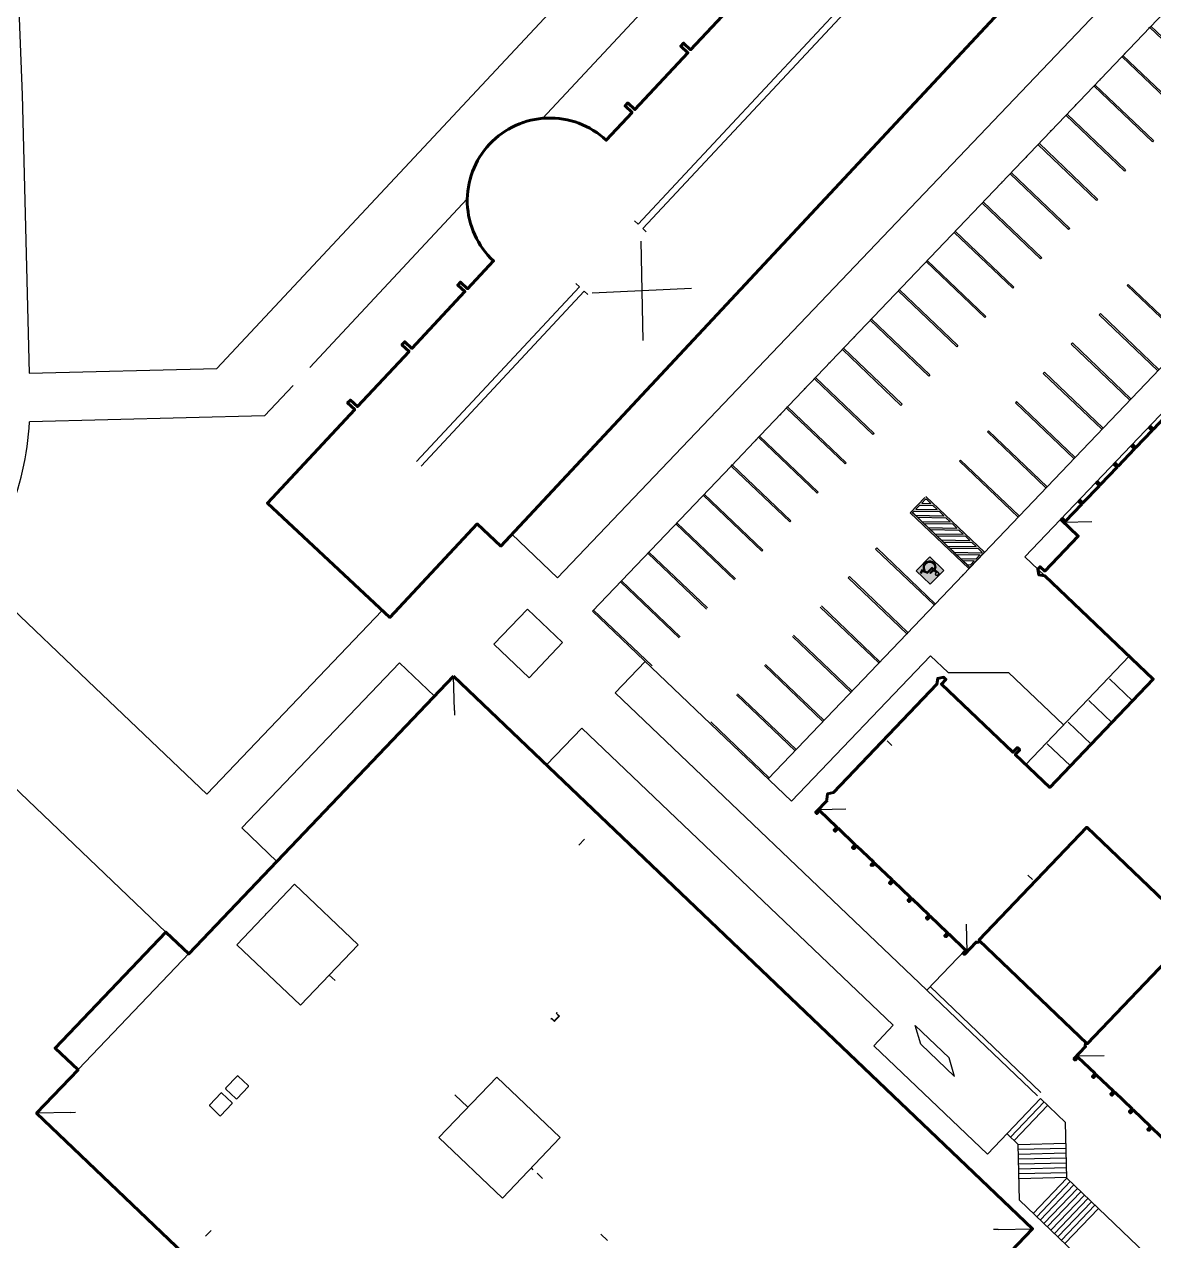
# Model space of a CAD drawing. Header units: millimetres. Extents: x 34038 to 35840, y 10511 to 10922.
# Drawn here: x 34220.1 to 34289.9, y 10666.8 to 10742 of the extents above; entities that cross this region are included whole.
import ezdxf

# ---------------------------------------------------------------- set-up
doc = ezdxf.new("R2010")
doc.units = ezdxf.units.MM
for name, color, linetype in [('_0', 7, 'Continuous'), ('ESQS', 2, 'Continuous'), ('MANTER', 150, 'Continuous'), ('PINTURA BRANCA', 7, 'Continuous')]:
    doc.layers.add(name, color=color, linetype=linetype)
doc.layers.add('PROJEÇÃO DAS EDIFICAÇÕES', color=4, linetype='Continuous', lineweight=60)

# ---------------------------------------------------------------- blocks, each defined once
blk = doc.blocks.new('A$C51C17A21')
at = {"layer": 'PINTURA BRANCA'}
h = blk.add_hatch(color=152, dxfattribs=at)
h.paths.add_polyline_path([(9.180785392288044, 9.163803444595828), (0, 9.163803444595828), (0, 0), (9.180785392288044, 0)])
edge = h.paths.add_edge_path(flags=16)
edge.add_line((5.422054313698709, 5.759658274507842), (5.421210884993229, 5.279695285018647))
edge.add_line((5.421210884993229, 5.279695285018647), (3.371216165724718, 5.269816209399892))
edge.add_line((3.371216165724718, 5.269816209399892), (3.434992290459149, 4.612271246112527))
edge.add_line((3.434992290459149, 4.612271246112527), (6.32046581006648, 4.612235962520231))
edge.add_line((6.32046581006648, 4.612235962520231), (7.291269149901154, 2.146054230700997))
edge.add_line((7.291269149901154, 2.146054230700997), (8.265835677223322, 2.561483206763683))
edge.add_line((8.265835677223322, 2.561483206763683), (8.460630145193818, 2.108830044385854))
edge.add_line((8.460630145193818, 2.108830044385854), (7.028143119715196, 1.500893807131092))
edge.add_line((7.028143119715196, 1.500893807131092), (5.990097561407993, 4.122711449713847))
edge.add_line((5.990097561407993, 4.122711449713847), (3.009950167172747, 4.122993718423118))
edge.add_line((3.009950167172747, 4.122993718423118), (2.53974979408008, 8.155413962825719))
edge.add_arc((3.205961485207808, 8.053055018452483), 0.6740292062577634, 90.86110328032771, 171.2651935622226, ccw=False)
edge.add_line((3.195831822675927, 8.727008103485446), (3.431625227975701, 8.7240795656013))
edge.add_arc((3.423146651183856, 8.04142065083306), 0.682711564408401, 6.993114099470688, 89.28842694358462, ccw=False)
edge.add_line((4.100779381530401, 8.124540822512813), (4.101967756527984, 8.066675736668572))
edge.add_arc((3.374478854861763, 8.051735300494556), 0.7276423013270964, -109.66773350404361, 1.1765177688022277, ccw=False)
edge.add_line((3.129579916691682, 7.366543481538997), (3.311797415962019, 5.77027863477781))
edge.add_line((3.311797415962019, 5.77027863477781), (5.422054313698709, 5.759658274507842))
edge = h.paths.add_edge_path(flags=16)
edge.add_line((6.140327967041799, 2.954754088966752), (6.398734448690789, 2.329909958291523))
edge.add_arc((3.545799992762909, 3.567409587629868), 3.109765319510951, 302.00990588515776, 336.5505467284719, ccw=False)
edge.add_arc((3.613911364152955, 3.383162574035737), 2.917701294968827, 162.5317855962321, 302.793607434027, ccw=False)
edge.add_arc((3.412492398476161, 3.34164600982001), 2.739861174484087, 108.78632825692031, 160.438804791383, ccw=False)
edge.add_line((2.530148055141808, 5.935544179608314), (2.580854924532105, 5.481713625966677))
edge.add_arc((3.412492398461723, 3.341646009805345), 2.295976979367712, 111.2362938310106, 160.2370488798236)
edge.add_arc((3.613911364156479, 3.383162574032781), 2.473817099848291, 162.720137507934, 302.8637260381623)
edge.add_arc((3.545799992762568, 3.567409587629754), 2.665881124386374, 301.9444794714997, 346.7139074411326)
h = blk.add_hatch(color=256, dxfattribs=at)
edge = h.paths.add_edge_path()
edge.add_arc((3.374478854861763, 8.051735300494556), 0.7276423013270057, 250.3322664959564, 361.1765177688022)
edge.add_line((4.101967756527984, 8.066675736668572), (4.100779381530401, 8.124540822512813))
edge.add_arc((3.423146651183856, 8.04142065083306), 0.6827115644084146, 6.993114099470686, 89.28842694358454)
edge.add_line((3.431625227975701, 8.7240795656013), (3.195831822675927, 8.727008103485446))
edge.add_arc((3.205961485207808, 8.053055018452483), 0.674029206257754, 90.86110328032767, 171.2651935622226)
edge.add_line((2.53974979408008, 8.155413962825719), (3.009950167172747, 4.122993718423118))
edge.add_line((3.009950167172747, 4.122993718423118), (5.990097561407993, 4.122711449713847))
edge.add_line((5.990097561407993, 4.122711449713847), (7.028143119715196, 1.500893807131092))
edge.add_line((7.028143119715196, 1.500893807131092), (8.460630145193818, 2.108830044385854))
edge.add_line((8.460630145193818, 2.108830044385854), (8.265835677223322, 2.561483206763683))
edge.add_line((8.265835677223322, 2.561483206763683), (7.291269149901154, 2.146054230700997))
edge.add_line((7.291269149901154, 2.146054230700997), (6.32046581006648, 4.612235962520231))
edge.add_line((6.32046581006648, 4.612235962520231), (3.434992290459149, 4.612271246112527))
edge.add_line((3.434992290459149, 4.612271246112527), (3.371216165724718, 5.269816209399892))
edge.add_line((3.371216165724718, 5.269816209399892), (5.421279214686706, 5.279695614304501))
edge.add_line((5.421279214686706, 5.279695614304501), (5.422054313698709, 5.759658274507842))
edge.add_line((5.422054313698709, 5.759658274507842), (3.311797415962019, 5.77027863477781))
edge.add_line((3.311797415962019, 5.77027863477781), (3.129579916691682, 7.366543481538997))
edge = h.paths.add_edge_path()
edge.add_arc((3.412492398461723, 3.341646009805345), 2.295976979367714, 111.23629383101061, 160.2370488798236, ccw=False)
edge.add_line((2.580854924532105, 5.481713625966677), (2.530148055141808, 5.935544179608314))
edge.add_arc((3.412492398476161, 3.34164600982001), 2.739861174484073, 108.7863282569202, 160.438804791383)
edge.add_arc((3.613911364152841, 3.383162574035737), 2.917701294968806, 162.5317855962315, 302.7936074340288)
edge.add_arc((3.545799992762795, 3.567409587629868), 3.109765319511033, 302.0099058851595, 336.5505467284727)
edge.add_line((6.398734448690789, 2.329909958291523), (6.140327967041799, 2.954754088966752))
edge.add_arc((3.545799992762568, 3.567409587629868), 2.66588112438639, 301.9444794714964, 346.71390744113023, ccw=False)
edge.add_arc((3.613911364156479, 3.383162574032781), 2.473817099848283, 162.720137507934, 302.8637260381601, ccw=False)
blk.add_lwpolyline([(9.180785392288044, 0), (0, 0), (0, 9.163803444595828), (9.180785392288044, 9.163803444595828)], close=True, dxfattribs=at)
for points in [[(6.398734448690789, 2.329909958291523, -0.1518635365455338), (5.194180469797061, 0.9304639785272002, -0.7019114297085285), (0.8307638776268504, 4.258988421397362, -0.229271569647566), (2.530148055141808, 5.935544179608314)], [(6.140327967041799, 2.954754088966752, -0.1978667100968593), (4.956310346832424, 1.305246306515642, -0.701141649689756), (1.251749361771317, 4.11798344879719, -0.2171247333798052), (2.580854924532105, 5.481713625966677, 0.04686792952544745)]]:
    blk.add_lwpolyline(points, format="xyb", dxfattribs=at)
at = {"layer": 'PINTURA BRANCA', "color": 250}
for points in [[(1.251749361771317, 4.11798344879719, -0.2171247333798054), (2.580854924532105, 5.481713625966677), (2.530148055141808, 5.935544179608314, 0.2292715696475673), (0.8307638776268504, 4.258988421397362, 0.7019114297085347), (5.194180469797061, 0.9304639785272002, 0.1518635365455348), (6.398734448690789, 2.329909958291523), (6.140327967041799, 2.954754088966752, -0.1978667100968566), (4.956310346832424, 1.305246306515642, -0.7011416496897603)], [(3.129579916691682, 7.366543481538997, 0.5252580657301571), (4.101967756527984, 8.066675736668572), (4.100779381530401, 8.124540822512813, 0.3753540589992009), (3.431625227975701, 8.7240795656013), (3.195831822675927, 8.727008103485446, 0.3659682706623709), (2.53974979408008, 8.155413962825719), (3.009950167172747, 4.122993718423118), (5.990097561407993, 4.122711449713847), (7.028143119715196, 1.500893807131092), (8.460630145193818, 2.108830044385854), (8.265835677223322, 2.561483206763683), (7.291269149901154, 2.146054230700997), (6.32046581006648, 4.612235962520231), (3.434992290459149, 4.612271246112527), (3.371216165724718, 5.269816209399892), (5.421279214686706, 5.279695614304501), (5.422071464680243, 5.770278634777924), (3.311797415962019, 5.77027863477781)]]:
    blk.add_lwpolyline(points, format="xyb", close=True, dxfattribs=at)
at = {"layer": 'PINTURA BRANCA'}
for points in [[(2.580854924532105, 5.481713625966677), (2.530148055141808, 5.935544179608428)], [(6.140327967041799, 2.954754088966752), (6.398734448690789, 2.329909958291637)]]:
    blk.add_lwpolyline(points, dxfattribs=at)
blk.add_lwpolyline([(8.460630145193818, 2.108830044385854), (7.028143119715196, 1.500893807131092), (5.990097561407993, 4.122711449713847), (3.009950167172747, 4.122993718423118), (2.53974979408008, 8.155413962825719, -0.5271040350187159), (3.195831822675927, 8.727008103485446), (3.431625227975701, 8.7240795656013, -0.3753540589992009), (4.100779381530401, 8.124540822512813), (4.101967756527984, 8.066675736668572, -0.5252580657301573), (3.129579916691682, 7.366543481538997), (3.311797415962019, 5.77027863477781), (5.422071464680243, 5.770278634777924), (5.421279214686706, 5.279695614304501), (3.371216165724718, 5.269816209399892), (3.434992290459149, 4.612271246112527), (6.32046581006648, 4.612235962520231), (7.291269149901154, 2.146054230700997), (8.265835677223322, 2.561483206763683)], format="xyb", close=True, dxfattribs=at)
blk = doc.blocks.new('ESCMARI2')
for p, q in [((-0.1999999696422492, 0.2242000270815652), (-0.1999999696424766, 0.2750000270817736)), ((0.2000000372368049, 0.2749999742085265), (0.2000000372368049, 0.2241999729184272))]:
    blk.add_line(p, q)
at = {"layer": 'ESQS', "color": 7}
for p, q in [((-0.2690499999998792, 3.446461960265879e-08), (-0.2690499987099884, 0.009524972865847303)), ((-0.2190499987100338, 0.009524966095568743), (-0.2190499627633926, 0.2750000296611006)), ((-0.2095249999999851, 2.837123247445561e-08), (-0.2095249627632256, 0.2750000270815462)), ((0.2095249999999851, -2.837134616129333e-08), (0.2095250372367445, 0.2749999729184083)), ((0.2190500012898156, 0.009524971628934509), (0.2190500372369115, 0.274999970339536)), ((0.2690499999998792, -3.581817509257235e-08), (0.2690500012897701, 0.009524964858655949))]:
    blk.add_line(p, q, dxfattribs=at)
at = {"layer": 'ESQS', "color": 7, "linetype": 'Continuous'}
for p, q in [((-0.2690499987099884, 0.009524972865847303), (-0.2190499987100338, 0.009524966095568743)), ((-0.2190499627633926, 0.2750000296611006), (-0.1999999696424766, 0.2750000270817736)), ((-0.2095249696428709, 0.224200028371456), (-0.1999999696422492, 0.2242000270815652)), ((-0.1999999644556283, 0.2625000270815008), (0.2000000355444627, 0.2624999729185902)), ((-0.1999999678409949, 0.2375000270818646), (0.200000032159096, 0.2374999729187266)), ((0.2000000372368049, 0.2749999729184083), (0.2190500372369115, 0.274999970339536)), ((0.2000000372368049, 0.2241999729184272), (0.2095250303600551, 0.2241999716289911)), ((0.2190500012898156, 0.009524971628934509), (0.2690500012897701, 0.009524964858655949))]:
    blk.add_line(p, q, dxfattribs=at)

msp = doc.modelspace()

# ---------------------------------------------------------------- hatches: boundary and pattern name
h = msp.add_hatch(color=256)
h.paths.add_polyline_path([(34275.78459467412, 10712.81358595229), (34275.71555661357, 10712.74124131742), (34274.82239972112, 10711.80530672212), (34278.43963146469, 10708.35340369433), (34279.4018264177, 10709.3616829245)])
h.paths.add_polyline_path([(34278.08717281783, 10710.4780218898), (34276.32749847767, 10710.50722706129), (34276.06085117791, 10710.76168701482), (34277.82052551807, 10710.73248184334)], flags=16)
h.paths.add_polyline_path([(34278.22049646737, 10710.35079191335), (34278.48714376713, 10710.09633195982), (34276.72746942698, 10710.12553713131), (34276.46082212721, 10710.37999708484)], flags=16)
h.paths.add_polyline_path([(34278.62046741668, 10709.96910198337), (34278.88711471644, 10709.71464202983), (34277.12744037628, 10709.74384720132), (34276.86079307652, 10709.99830715486)], flags=16)
h.paths.add_polyline_path([(34277.68720186852, 10710.85971181978), (34275.92752752837, 10710.88891699127), (34275.66088022861, 10711.14337694481), (34277.42055456877, 10711.11417177332)], flags=16)
h.paths.add_polyline_path([(34279.02043836599, 10709.58741205338), (34279.26044372227, 10709.35837635018), (34279.23697517642, 10709.33378377955), (34277.52741132559, 10709.36215727134), (34277.26076402583, 10709.61661722487)], flags=16)
h.paths.add_polyline_path([(34277.28723091922, 10711.24140174976), (34275.52755657906, 10711.27060692125), (34275.2609092793, 10711.52506687479), (34277.02058361946, 10711.4958617033)], flags=16)
h.paths.add_polyline_path([(34279.11953208582, 10709.21071575824), (34278.88464590401, 10708.96457971499), (34277.92738227489, 10708.98046734135), (34277.66073497513, 10709.23492729489)], flags=16)
h.paths.add_polyline_path([(34278.7672028134, 10708.84151169367), (34278.5323166316, 10708.59537565042), (34278.32735322419, 10708.59877741137), (34278.06070592444, 10708.85323736491)], flags=16)
h.paths.add_polyline_path([(34276.88725996991, 10711.62309167975), (34275.12758562976, 10711.65229685124), (34274.96378241655, 10711.80861329644), (34275.05437645158, 10711.90354632805), (34276.62061267015, 10711.87755163328)], flags=16)
h.paths.add_polyline_path([(34276.48728902061, 10712.00478160973), (34275.17181954218, 10712.02661434936), (34275.40670572399, 10712.27275039262), (34276.22064172085, 10712.25924156327)], flags=16)
h.paths.add_polyline_path([(34276.0873180713, 10712.38647153972), (34275.52414881459, 10712.39581841393), (34275.75903499639, 10712.64195445718), (34275.82067077154, 10712.64093149325)], flags=16)

# ---------------------------------------------------------------- linework, layer by layer
for p, q in [((34324.36964110995, 10782.55580359069), (34253.02309637066, 10707.79211980593)), ((34327.68339900042, 10781.68284460433), (34265.54914450018, 10716.57267321998)), ((34338.53509423114, 10771.32713552097), (34274.60585015645, 10704.33600362994)), ((34340.54114814391, 10770.53231652248), (34281.90236678754, 10709.08503378622)), ((34252.10381699003, 10736.16480538323), (34271.5675904637, 10757.01353191429)), ((34257.79187573346, 10748.33897748358), (34231.99997337456, 10720.71184137226)), ((34289.60890860386, 10741.78477847271), (34289.53987054331, 10741.71243383784)), ((34288.09007127164, 10740.19319650554), (34288.02103321108, 10740.12085187066)), ((34286.57123393941, 10738.60161453836), (34286.50219587886, 10738.52926990349)), ((34285.05239660718, 10737.01003257119), (34284.98335854663, 10736.93768793632)), ((34283.53355927495, 10735.41845060402), (34283.4645212144, 10735.34610596915)), ((34289.84327538022, 10734.7879883362), (34289.77423731967, 10734.71564370133)), ((34282.01472194272, 10733.82686863684), (34281.94568388217, 10733.75452400197)), ((34288.11732386633, 10732.97937246442), (34288.04828580577, 10732.90702782954)), ((34280.4958846105, 10732.23528666967), (34280.42684654994, 10732.1629420348)), ((34237.7295272799, 10720.76770699168), (34247.46141401673, 10731.19207025721)), ((34286.39137235243, 10731.17075659263), (34286.32233429188, 10731.09841195776)), ((34278.97704727827, 10730.6437047025), (34278.90800921772, 10730.57136006762)), ((34258.00403508956, 10729.62604051849), (34257.7847445447, 10729.83076388534)), ((34258.51571302756, 10729.1483526625), (34258.29642248271, 10729.35307602935)), ((34284.66542083854, 10729.36214072084), (34284.59638277798, 10729.28979608597)), ((34277.45820994604, 10729.05212273532), (34277.38917188549, 10728.97977810045)), ((34275.93937261382, 10727.46054076815), (34275.87033455326, 10727.38819613328)), ((34282.93946932464, 10727.55352484905), (34282.87043126408, 10727.48118021418)), ((34254.38969279142, 10725.75451816105), (34254.17040224656, 10725.9592415279)), ((34274.42053528158, 10725.86895880098), (34274.35149722103, 10725.79661416611)), ((34281.21351781074, 10725.74490897726), (34281.14447975019, 10725.67256434239)), ((34288.28265258211, 10725.91023769305), (34288.21361452156, 10725.83789305817)), ((34254.90137072943, 10725.27683030506), (34254.68208018457, 10725.48155367191)), ((34272.90169794936, 10724.2773768338), (34272.8326598888, 10724.20503219893)), ((34286.55670106822, 10724.10162182126), (34286.48766300766, 10724.02927718639)), ((34279.48756629685, 10723.93629310548), (34279.4185282363, 10723.86394847061)), ((34271.38286061713, 10722.68579486663), (34271.31382255658, 10722.61345023176)), ((34277.76161478295, 10722.12767723369), (34277.69257672239, 10722.05533259882)), ((34284.83074955433, 10722.29300594947), (34284.76171149377, 10722.2206613146)), ((34269.86402328491, 10721.09421289946), (34269.79498522435, 10721.02186826459)), ((34283.10479804043, 10720.48439007768), (34283.03575997987, 10720.41204544281)), ((34234.94512878939, 10717.78518344553), (34236.70591044563, 10719.67125426739)), ((34276.03566326906, 10720.3190613619), (34275.9666252085, 10720.24671672703)), ((34268.34518595268, 10719.50263093228), (34268.27614789212, 10719.43028629741)), ((34274.30971175517, 10718.51044549011), (34274.24067369461, 10718.43810085524)), ((34281.37884652653, 10718.67577420589), (34281.30980846598, 10718.60342957102)), ((34234.94512878939, 10717.78518344553), (34220.42526267056, 10717.4188953973)), ((34266.82634862045, 10717.91104896511), (34266.75731055989, 10717.83870433024)), ((34272.58376024126, 10716.70182961833), (34272.51472218071, 10716.62948498345)), ((34279.65289501264, 10716.86715833411), (34279.58385695208, 10716.79481369924)), ((34265.54914450018, 10716.57267321998), (34263.75415492573, 10714.69171271332)), ((34265.30751128822, 10716.31946699794), (34265.23847322766, 10716.24712236307)), ((34255.19343541681, 10705.72097798925), (34263.75415492573, 10714.69171271332)), ((34263.82319298627, 10714.7640573482), (34263.75415492571, 10714.69171271333)), ((34270.85780872737, 10714.89321374654), (34270.78877066682, 10714.82086911167)), ((34277.92694349874, 10715.05854246232), (34277.85790543818, 10714.98619782745)), ((34286.02152514453, 10711.2361427866), (34284.32493299978, 10711.1964553283)), ((34250.21320431879, 10710.47358330322), (34253.02309637066, 10707.79211980593)), ((34272.74908895705, 10709.63269484696), (34272.6800508965, 10709.56035021208)), ((34283.12815417333, 10707.91527207661), (34281.90236678754, 10709.08503378622)), ((34271.05765647344, 10707.8602512926), (34270.98861841288, 10707.78790665773)), ((34251.1763282508, 10705.85690082311), (34249.10518644048, 10703.68656178363)), ((34255.19343541681, 10705.72097798925), (34267.49202334497, 10693.98450769477)), ((34253.34666729694, 10703.78575900644), (34251.27552548662, 10701.61541996695)), ((34245.4436741661, 10700.47669977783), (34243.27627674617, 10702.54503441787)), ((34258.44894398603, 10702.61426526424), (34256.60217587251, 10700.67904628809)), ((34281.94866969912, 10696.25487670516), (34288.33465651149, 10702.94678767527)), ((34220.86493996516, 10674.72072819527), (34246.61611549674, 10701.70529704193)), ((34282.3687625071, 10667.58666354224), (34246.61601746783, 10701.70524510913)), ((34246.66571565982, 10699.58455681732), (34246.6161154951, 10701.70529711208)), ((34282.36886053437, 10667.58671554518), (34246.6161154951, 10701.70529711208)), ((34288.54367300408, 10700.19013465828), (34287.11442901423, 10701.55404002277)), ((34287.2664756416, 10698.85175246425), (34285.83723165176, 10700.21565782874)), ((34246.66571564947, 10699.58455680646), (34246.67232902882, 10699.30179143161)), ((34285.98927827912, 10697.51337027023), (34284.56003428927, 10698.87727563472)), ((34254.53103405584, 10698.50870724194), (34252.3550620075, 10696.22851712565)), ((34273.39494296634, 10697.71357604467), (34273.68432290018, 10697.43742526359)), ((34284.71208091664, 10696.1749880762), (34283.2828369268, 10697.5388934407)), ((34254.69845525676, 10691.64251821851), (34254.35326523586, 10691.28079477515)), ((34233.23390204928, 10685.12788795372), (34236.79859395829, 10688.86331642447)), ((34282.36572091547, 10689.1529018313), (34282.07634098163, 10689.42905261238)), ((34234.97038732062, 10687.03936670164), (34235.01624800378, 10686.99560218909)), ((34275.84281176535, 10682.3178671786), (34278.223301701, 10684.81235312186)), ((34238.93965685878, 10683.25152198232), (34239.29711797521, 10682.91039946865)), ((34272.56168860508, 10678.87961882527), (34273.77156917268, 10680.14743769889)), ((34275.12659307388, 10680.1281194626), (34277.21253207957, 10678.13752321521)), ((34275.46419310744, 10678.97658734523), (34275.12659307388, 10680.1281194626)), ((34279.58222706588, 10672.18002789724), (34272.56168860508, 10678.87961882527)), ((34275.46419310744, 10678.97658734523), (34277.55013211313, 10676.98599109784)), ((34277.55013211313, 10676.98599109784), (34277.21253207957, 10678.13752321521)), ((34232.55232317958, 10676.28490449707), (34233.24250872868, 10677.00814757558)), ((34233.9279261206, 10676.42317237499), (34233.31320007511, 10677.00980091783)), ((34233.16870256732, 10675.62758460782), (34232.55397652183, 10676.21421315065)), ((34233.23939391375, 10675.62923795006), (34233.92957946285, 10676.35248102857)), ((34231.551272119, 10675.23590651132), (34232.2414576681, 10675.95914958983)), ((34232.23834285317, 10674.58023996431), (34232.92852840226, 10675.30348304282)), ((34232.92687506002, 10675.37417438925), (34232.31214901452, 10675.96080293208)), ((34246.69585057816, 10675.84984337631), (34247.49570679977, 10675.08654646837)), ((34282.86327832451, 10675.61823029966), (34279.58222706588, 10672.18002789724)), ((34283.08163187921, 10675.41249897481), (34281.01046427966, 10673.24212952451)), ((34222.98568022673, 10674.77032860269), (34220.86493996516, 10674.72072819527)), ((34256.61768497586, 10640.60214667045), (34220.86493998031, 10674.72072819563)), ((34222.98568022673, 10674.77032860269), (34223.26844561243, 10674.77694197168)), ((34232.16765150674, 10674.57858662207), (34231.55292546125, 10675.1652151649)), ((34283.29866594523, 10675.20538496228), (34281.22749746131, 10673.03501458525)), ((34284.48617397245, 10670.70001225526), (34284.4055684927, 10674.14643184198)), ((34281.4807028399, 10672.79338048945), (34284.43559755263, 10672.86249009724)), ((34281.56136999927, 10669.34432368948), (34281.4807028399, 10672.79338048945)), ((34281.4877173755, 10672.49346250684), (34284.44261208823, 10672.56257211464)), ((34281.49473191109, 10672.19354452423), (34284.44962662382, 10672.26265413203)), ((34281.50174644669, 10671.89362654163), (34284.45664115942, 10671.96273614942)), ((34281.50876098229, 10671.59370855902), (34284.46365569501, 10671.66281816682)), ((34251.5373210266, 10671.22966374486), (34251.41911565477, 10671.34246626159)), ((34252.10140807799, 10670.69135962157), (34251.76882403035, 10671.00874213149)), ((34281.51577551789, 10671.29379057642), (34284.47067023061, 10671.36290018421)), ((34281.52279005349, 10670.99387259381), (34284.47768476621, 10671.06298220161)), ((34281.52980458908, 10670.69395461121), (34284.48469930181, 10670.763064219)), ((34284.48617397245, 10670.70001225526), (34282.41503385345, 10668.52967160174)), ((34284.7032071541, 10670.492897316), (34282.63206703511, 10668.32255666248)), ((34284.92024033575, 10670.28578237674), (34282.84910021675, 10668.11544172322)), ((34285.1372735174, 10670.07866743748), (34283.0661333984, 10667.90832678396)), ((34285.35430669905, 10669.87155249823), (34283.28316658005, 10667.7012118447)), ((34285.5713398807, 10669.66443755897), (34283.50019976171, 10667.49409690544)), ((34285.78837306235, 10669.45732261971), (34283.71723294335, 10667.28698196618)), ((34286.005406244, 10669.25020768045), (34283.934266125, 10667.07986702692)), ((34286.22243942566, 10669.04309274119), (34284.15129930666, 10666.87275208766)), ((34286.4394726073, 10668.83597780193), (34284.36833248831, 10666.66563714841)), ((34231.63976186127, 10667.47939220193), (34231.29457184038, 10667.11766875857)), ((34256.11560123217, 10666.86064462596), (34255.71701585402, 10667.24101172003)), ((34282.36886053423, 10667.58671554518), (34256.61768497586, 10640.60214667045)), ((34280.24812014155, 10667.53711527783), (34279.96535475583, 10667.53050190885)), ((34280.24802210392, 10667.53706326403), (34282.3687625071, 10667.58666354224)), ((34280.24812013119, 10667.53711526698), (34282.36886053437, 10667.58671554518))]:
    msp.add_line(p, q)
at = {"color": 7}
for p, q in [((34278.49586923838, 10751.57597981812), (34258.00403508956, 10729.62604051849)), ((34278.78825663152, 10751.30301532898), (34258.29642248271, 10729.35307602935)), ((34244.31437852272, 10714.96229063194), (34254.38969279142, 10725.75451816105)), ((34244.60676591587, 10714.6893261428), (34254.68208018457, 10725.48155367191)), ((34276.06862954816, 10702.9718900055), (34267.49202334497, 10693.98450769477)), ((34277.15086600446, 10701.93911810558), (34276.06862954816, 10702.9718900055)), ((34277.15086600446, 10701.93911810558), (34280.88363918952, 10701.93911810558)), ((34280.88363918952, 10701.93911810558), (34284.28005445034, 10698.69794770587)), ((34269.14376142871, 10693.47681753275), (34270.84035357348, 10693.51650499105)), ((34236.79859395829, 10688.86331642447), (34240.72200281329, 10685.1192362177)), ((34278.33237902081, 10684.70826232793), (34278.29269156251, 10686.40485447269)), ((34233.23390204928, 10685.12788795372), (34237.15731090427, 10681.38380774694)), ((34237.15731090427, 10681.38380774694), (34240.72200281329, 10685.1192362177)), ((34285.09740288002, 10678.25404251285), (34286.79242242657, 10678.29369318421)), ((34245.71336084526, 10673.21883223299), (34249.27805275428, 10676.95426070374)), ((34249.27805275428, 10676.95426070374), (34253.20146160928, 10673.21018049697)), ((34245.71336084526, 10673.21883223299), (34249.63676970026, 10669.47475202622)), ((34249.63676970026, 10669.47475202622), (34253.20146160928, 10673.21018049697))]:
    msp.add_line(p, q, dxfattribs=at)
at = {"color": 1}
for p, q in [((34258.18179100515, 10728.57086146521), (34258.3065090718, 10722.43990276469)), ((34261.30668126938, 10725.65355348756), (34255.18161880758, 10725.35721074234))]:
    msp.add_line(p, q, dxfattribs=at)
at = {"linetype": 'Continuous'}
for p, q in [((34224.47138258236, 10700.99768348753), (34217.59694785613, 10707.55790597326)), ((34242.21203684458, 10705.77525194003), (34231.37157115875, 10694.41558271462)), ((34251.1763282508, 10705.85690082311), (34253.34666729694, 10703.78575900644)), ((34251.27552548662, 10701.61541996695), (34249.10518644048, 10703.68656178363)), ((34243.27627674617, 10702.54503441787), (34233.5419102049, 10692.34444089794)), ((34231.37022342162, 10694.41417042769), (34224.47138258236, 10700.99768348753)), ((34228.84329054673, 10685.90565917522), (34214.60013236423, 10699.49780024539)), ((34235.70797106392, 10690.27468976438), (34233.54056408179, 10692.34303030234)), ((34275.84278837289, 10682.31784266584), (34282.68241673733, 10675.79082545105)), ((34276.04990255456, 10682.53487657046), (34282.889530919, 10676.00785935567)), ((34282.86327832451, 10675.61823029966), (34284.4055684927, 10674.14643184198)), ((34289.3727106201, 10666.03678641454), (34284.48617397245, 10670.70001225526)), ((34288.2005475357, 10663.00855124339), (34281.56136999927, 10669.34432368948))]:
    msp.add_line(p, q, dxfattribs=at)
at = {"color": 7, "linetype": 'Continuous'}
for p, q in [((34275.84278837925, 10682.31784267251), (34256.60217587251, 10700.67904628809)), ((34254.53102075875, 10698.50870847676), (34273.77156917268, 10680.14743769889)), ((34276.04992669825, 10682.53490035358), (34282.88953227906, 10676.00785926403)), ((34280.79343109801, 10673.44924446377), (34281.4807028399, 10672.79338048945))]:
    msp.add_line(p, q, dxfattribs=at)
msp.add_lwpolyline([(34219.18725246032, 10757.62526995446), (34219.96811880334, 10737.61454469751), (34220.40189877497, 10720.41926043016), (34231.99997337456, 10720.71184137226)])
for centre, radius, start, end in [((34202.80121489298, 10718.35360777702), 17.64881716430744, 336.9916226090126, 356.9640944147322), ((34233.27868107302, 10676.97362857349), 0.05, 46.33980000013249, 136.3398000000571), ((34232.58849552392, 10676.25038549498), 0.05, 136.3398000000571, 226.3398000001325), ((34233.89340711851, 10676.38700003066), 0.05, 316.3398000000571, 46.33980000013249), ((34232.27763001243, 10675.92463058774), 0.05, 46.33980000013249, 136.3398000000571), ((34232.89235605793, 10675.33800204491), 0.05, 316.3398000000571, 46.33980000013249), ((34233.20322156941, 10675.66375695215), 0.05, 226.3398000001325, 316.3398000000571), ((34231.58744446334, 10675.20138750923), 0.05, 136.3398000000571, 226.3398000001325), ((34232.20217050883, 10674.6147589664), 0.05, 226.3398000001325, 316.3398000000571)]:
    msp.add_arc(centre, radius, start, end)
at = {"layer": '_0'}
for p, q in [((34255.19343541681, 10705.72097798925), (34255.26247347736, 10705.79332262412)), ((34266.04513064754, 10695.36526890588), (34266.11416870809, 10695.43761354075))]:
    msp.add_line(p, q, dxfattribs=at)
at = {"layer": 'DEFPOINTS', "color": 0, "linetype": 'ByBlock'}
msp.add_point((34280.24812018287, 10667.53711521766), dxfattribs=at)
at = {"layer": 'MANTER'}
for p, q in [((34233.23388160433, 10685.1278664499), (34236.79857351335, 10688.86329492065)), ((34236.79857351335, 10688.86329492065), (34240.72198236835, 10685.11921471388)), ((34233.23388160433, 10685.1278664499), (34237.15729045933, 10681.38378624312)), ((34237.15729045933, 10681.38378624312), (34240.72198236835, 10685.11921471388)), ((34245.71334040032, 10673.21881072917), (34249.27803230934, 10676.95423919992)), ((34249.27803230934, 10676.95423919992), (34253.20144116433, 10673.21015899315)), ((34245.71334040032, 10673.21881072917), (34249.63674925532, 10669.4747305224)), ((34249.63674925532, 10669.4747305224), (34253.20144116433, 10673.21015899315))]:
    msp.add_line(p, q, dxfattribs=at)
for points in [[(34290.79378197697, 10672.81649781401), (34289.72669347093, 10673.83480381923), (34289.55409923275, 10673.65394136058), (34289.48175424929, 10673.72297905585), (34289.65434848746, 10673.9038415145), (34288.58725998142, 10674.92214751972), (34288.41466574324, 10674.74128506107), (34288.34232075979, 10674.81032275634), (34288.51491499796, 10674.99118521499), (34287.44782649191, 10676.00949122021), (34287.27523225374, 10675.82862876156), (34287.20288727028, 10675.89766645683), (34287.37548150845, 10676.07852891548), (34286.30839300241, 10677.0968349207), (34286.13579876423, 10676.91597246205), (34286.06345378077, 10676.98501015731), (34286.23604801895, 10677.16587261597), (34285.1689595129, 10678.18417862119), (34284.99636527472, 10678.00331616253), (34284.92402029126, 10678.0723538578), (34285.64891609159, 10678.83197618414), (34285.61234125357, 10678.86687898459), (34285.64913478644, 10679.10822266307), (34279.15983622658, 10685.30091253858), (34278.92043028346, 10685.25286579699), (34278.88466013801, 10685.2870006918), (34278.15976433769, 10684.52737836546), (34278.08741935423, 10684.59641606073), (34278.2600135924, 10684.77727851938), (34277.19292508635, 10685.7955845246), (34277.02033084818, 10685.61472206595), (34276.94798586472, 10685.68375976122), (34277.12058010289, 10685.86462221987), (34276.05349159685, 10686.88292822509), (34275.88089735867, 10686.70206576644), (34275.80855237522, 10686.77110346171), (34275.98114661338, 10686.95196592036), (34274.91405810734, 10687.97027192558), (34274.74146386917, 10687.78940946693), (34274.66911888571, 10687.85844716219), (34274.84171312387, 10688.03930962085), (34273.77462461784, 10689.05761562606), (34273.60203037966, 10688.87675316741), (34273.5296853962, 10688.94579086268), (34273.70227963437, 10689.12665332133), (34272.63519112833, 10690.14495932655), (34272.46259689015, 10689.9640968679), (34272.39025190669, 10690.03313456317), (34272.56284614487, 10690.21399702182), (34271.49575763882, 10691.23230302704), (34271.32316340065, 10691.05144056839), (34271.25081841719, 10691.12047826366), (34271.42341265536, 10691.30134072231), (34270.35632414931, 10692.31964672753), (34270.18372991114, 10692.13878426888), (34270.11138492768, 10692.20782196415), (34270.28397916586, 10692.3886844228), (34269.21689065981, 10693.40699042802), (34269.04429642163, 10693.22612796937), (34268.97195143817, 10693.29516566464), (34269.6968472385, 10694.05478799097), (34269.66027240048, 10694.08969079143), (34269.71546102102, 10694.45170490188), (34270.0744985721, 10694.52376069219), (34276.46048538449, 10701.21567166231), (34276.51567400502, 10701.57768577275), (34276.8747115561, 10701.64974156307), (34277.01940152302, 10701.51166617254), (34276.74325074194, 10701.22228623869), (34281.15629473305, 10697.01098682728), (34281.43244551412, 10697.30036676112), (34281.57713548105, 10697.16229137059), (34281.30098469997, 10696.87291143674), (34281.94864925417, 10696.25485520134), (34288.33463606655, 10702.94676617145), (34283.12813372838, 10707.91525057279), (34282.76611961793, 10707.97043919333), (34282.69406382762, 10708.32947674441), (34282.83213921816, 10708.47416671133), (34283.121519152, 10708.19801593025), (34285.19305235636, 10710.36798148125), (34284.14405009618, 10711.36902806265), (34284.21308779145, 10711.44137304611), (34284.3939502501, 10711.26877880794), (34285.41225625532, 10712.33586731399), (34285.23139379667, 10712.50846155216), (34285.30043149194, 10712.58080653562), (34285.48129395059, 10712.40821229745), (34286.49959995581, 10713.47530080349), (34286.31873749716, 10713.64789504167), (34286.38777519242, 10713.72024002513), (34286.56863765108, 10713.54764578695), (34287.58694365629, 10714.614734293), (34287.40608119765, 10714.78732853117), (34287.47511889291, 10714.85967351463), (34287.65598135156, 10714.68707927646), (34288.67428735679, 10715.75416778251), (34288.49342489813, 10715.92676202068), (34288.5624625934, 10715.99910700414), (34288.74332505206, 10715.82651276597), (34289.76163105727, 10716.89360127201), (34289.58076859862, 10717.06619551019), (34289.64980629389, 10717.13854049365), (34289.83066875254, 10716.96594625547), (34290.84897475776, 10718.03303476152)], [(34246.616098532, 10701.70512673591), (34230.2539484804, 10684.55943805611), (34228.84327010179, 10685.9056376714), (34222.00850778617, 10678.74351359554), (34223.41918597328, 10677.39731377958), (34220.86491953536, 10674.72070669181), (34238.58930843751, 10657.80645275642)], [(34272.98643568898, 10657.75490453036), (34282.36876739411, 10667.58661786433), (34246.616098532, 10701.70512673591)], [(34285.75043767835, 10679.01159107286), (34292.41257468252, 10685.9928813593), (34285.7206637124, 10692.37886817169), (34279.05855397609, 10685.39760645939), (34285.75043767835, 10679.01159107286)]]:
    msp.add_lwpolyline(points, dxfattribs=at)
at = {"layer": 'PINTURA BRANCA'}
for p, q in [((34293.22614034747, 10738.3328754449), (34289.60890860389, 10741.78477847269)), ((34293.29517840802, 10738.40522007977), (34289.67794666444, 10741.85712310756)), ((34291.50018883357, 10736.52425957311), (34287.88295709, 10739.9761626009)), ((34291.56922689413, 10736.59660420798), (34287.95199515055, 10740.04850723577)), ((34289.77423731967, 10734.71564370132), (34286.1570055761, 10738.16754672911)), ((34289.84327538023, 10734.78798833619), (34286.22604363666, 10738.23989136398)), ((34288.04828580578, 10732.90702782953), (34284.4310540622, 10736.35893085733)), ((34288.11732386633, 10732.97937246441), (34284.50009212276, 10736.4312754922)), ((34286.39137235244, 10731.17075659262), (34282.77414060887, 10734.62265962041)), ((34286.32233429189, 10731.09841195775), (34282.70510254831, 10734.55031498554)), ((34284.59638277799, 10729.28979608596), (34280.97915103441, 10732.74169911375)), ((34284.66542083854, 10729.36214072083), (34281.04818909497, 10732.81404374862)), ((34282.87043126409, 10727.48118021417), (34279.25319952052, 10730.93308324196)), ((34282.93946932465, 10727.55352484904), (34279.32223758107, 10731.00542787683)), ((34281.1444797502, 10725.67256434239), (34277.52724800662, 10729.12446737017)), ((34281.21351781076, 10725.74490897726), (34277.59628606718, 10729.19681200505)), ((34279.4185282363, 10723.8639484706), (34275.80129649273, 10727.31585149839)), ((34279.48756629686, 10723.93629310547), (34275.87033455328, 10727.38819613326)), ((34291.83084626513, 10722.38599003038), (34288.21361452156, 10725.83789305817)), ((34291.89988432569, 10722.45833466525), (34288.28265258211, 10725.91023769304)), ((34277.69257672241, 10722.05533259881), (34274.07534497883, 10725.5072356266)), ((34277.76161478296, 10722.12767723368), (34274.14438303938, 10725.57958026147)), ((34290.1739328118, 10720.64971879347), (34286.55670106822, 10724.10162182126)), ((34275.96662520851, 10720.24671672702), (34272.34939346494, 10723.69861975481)), ((34276.03566326907, 10720.31906136189), (34272.41843152549, 10723.77096438969)), ((34290.10489475124, 10720.57737415859), (34286.48766300766, 10724.02927718638)), ((34274.24067369461, 10718.43810085523), (34270.62344195104, 10721.89000388303)), ((34274.30971175517, 10718.51044549011), (34270.6924800116, 10721.9623485179)), ((34288.37894323735, 10718.76875828681), (34284.76171149377, 10722.2206613146)), ((34288.4479812979, 10718.84110292168), (34284.83074955433, 10722.29300594947)), ((34286.65299172345, 10716.96014241502), (34283.03575997987, 10720.41204544281)), ((34286.722029784, 10717.03248704989), (34283.10479804043, 10720.48439007768)), ((34272.51472218072, 10716.62948498345), (34268.89749043714, 10720.08138801124)), ((34272.58376024128, 10716.70182961832), (34268.9665284977, 10720.15373264611)), ((34267.17153892325, 10718.27277213945), (34267.24057698381, 10718.34511677432)), ((34270.78877066683, 10714.82086911166), (34267.17153892325, 10718.27277213945)), ((34270.85780872738, 10714.89321374653), (34267.24057698381, 10718.34511677432)), ((34284.92704020956, 10715.15152654323), (34281.30980846598, 10718.60342957102)), ((34284.99607827011, 10715.2238711781), (34281.37884652653, 10718.67577420589)), ((34283.20108869566, 10713.34291067144), (34279.58385695209, 10716.79481369923)), ((34283.27012675622, 10713.41525530631), (34279.65289501264, 10716.86715833411)), ((34265.44558740935, 10716.46415626767), (34265.51462546991, 10716.53650090254)), ((34269.06281915292, 10713.01225323987), (34265.44558740935, 10716.46415626766)), ((34269.13185721348, 10713.08459787474), (34265.51462546991, 10716.53650090253)), ((34263.75415492573, 10714.69171271332), (34263.82319298629, 10714.76405734819)), ((34267.37138666931, 10711.23980968552), (34263.75415492574, 10714.69171271331)), ((34267.37138666931, 10711.23980968552), (34263.75415492574, 10714.69171271331)), ((34267.44042472987, 10711.31215432039), (34263.82319298629, 10714.76405734818)), ((34267.44042472987, 10711.31215432039), (34263.82319298629, 10714.76405734818)), ((34281.47513718176, 10711.53429479966), (34277.85790543818, 10714.98619782745)), ((34281.54417524232, 10711.60663943453), (34277.92694349874, 10715.05854246232)), ((34265.64543515541, 10709.43119381373), (34262.02820341184, 10712.88309684152)), ((34265.71447321597, 10709.5035384486), (34262.09724147239, 10712.9554414764)), ((34269.06281915292, 10713.01225323987), (34269.13185721348, 10713.08459787474)), ((34274.82239972112, 10711.80530672212), (34275.71555661357, 10712.74124131742)), ((34275.17181954218, 10712.02661434936), (34275.40670572399, 10712.27275039262)), ((34275.40670572399, 10712.27275039262), (34276.22064172085, 10712.25924156327)), ((34275.52414881459, 10712.39581841393), (34275.75903499639, 10712.64195445718)), ((34275.52414881459, 10712.39581841393), (34276.0873180713, 10712.38647153972)), ((34275.75903499639, 10712.64195445718), (34275.82067077154, 10712.64093149325)), ((34279.40182641769, 10709.3616829245), (34275.78459467412, 10712.81358595229)), ((34276.0873180713, 10712.38647153972), (34275.82067077154, 10712.64093149325)), ((34276.48728902061, 10712.00478160973), (34276.22064172085, 10712.25924156327)), ((34278.43963146469, 10708.35340369433), (34274.82239972112, 10711.80530672212)), ((34278.50650057786, 10708.42347550018), (34274.88926883429, 10711.87537852798)), ((34274.96378241655, 10711.80861329644), (34275.05437645158, 10711.90354632805)), ((34275.12758562976, 10711.65229685124), (34274.96378241655, 10711.80861329644)), ((34275.05437645158, 10711.90354632805), (34276.62061267015, 10711.87755163328)), ((34275.12758562976, 10711.65229685124), (34276.88725996991, 10711.62309167975)), ((34275.17181954218, 10712.02661434936), (34276.48728902061, 10712.00478160973)), ((34275.52755657906, 10711.27060692125), (34275.2609092793, 10711.52506687479)), ((34275.2609092793, 10711.52506687479), (34277.02058361946, 10711.4958617033)), ((34276.88725996991, 10711.62309167975), (34276.62061267015, 10711.87755163328)), ((34277.28723091922, 10711.24140174976), (34277.02058361946, 10711.4958617033)), ((34263.9540026718, 10707.65875025938), (34260.33677092822, 10711.11065328717)), ((34263.9540026718, 10707.65875025938), (34260.33677092822, 10711.11065328717)), ((34263.9540026718, 10707.65875025938), (34260.33677092822, 10711.11065328717)), ((34264.02304073235, 10707.73109489425), (34260.40580898878, 10711.18299792204)), ((34264.02304073235, 10707.73109489425), (34260.40580898878, 10711.18299792204)), ((34264.02304073235, 10707.73109489425), (34260.40580898878, 10711.18299792204)), ((34267.37138666931, 10711.23980968552), (34267.44042472987, 10711.31215432039)), ((34275.52755657906, 10711.27060692125), (34277.28723091922, 10711.24140174976)), ((34275.92752752837, 10710.88891699127), (34275.66088022861, 10711.14337694481)), ((34275.66088022861, 10711.14337694481), (34277.42055456877, 10711.11417177332)), ((34275.92752752837, 10710.88891699127), (34277.68720186852, 10710.85971181978)), ((34276.32749847767, 10710.50722706129), (34276.06085117791, 10710.76168701482)), ((34276.06085117791, 10710.76168701482), (34277.82052551807, 10710.73248184334)), ((34277.68720186852, 10710.85971181978), (34277.42055456877, 10711.11417177332)), ((34278.08717281783, 10710.4780218898), (34277.82052551807, 10710.73248184334)), ((34276.32749847767, 10710.50722706129), (34278.08717281783, 10710.4780218898)), ((34276.72746942698, 10710.12553713131), (34276.46082212721, 10710.37999708484)), ((34276.46082212721, 10710.37999708484), (34278.22049646737, 10710.35079191335)), ((34276.72746942697, 10710.12553713131), (34278.48714376713, 10710.09633195982)), ((34277.12744037628, 10709.74384720132), (34276.86079307652, 10709.99830715486)), ((34276.86079307652, 10709.99830715486), (34278.62046741668, 10709.96910198337)), ((34278.48714376713, 10710.09633195982), (34278.22049646737, 10710.35079191335)), ((34278.88711471644, 10709.71464202983), (34278.62046741668, 10709.96910198337)), ((34262.2280511579, 10705.85013438759), (34258.61081941433, 10709.30203741538)), ((34262.29708921846, 10705.92247902247), (34258.67985747488, 10709.37438205026)), ((34265.64543515541, 10709.43119381373), (34265.71447321597, 10709.5035384486)), ((34272.6800508965, 10709.56035021209), (34272.74908895705, 10709.63269484696)), ((34276.29728264007, 10706.10844718429), (34272.6800508965, 10709.56035021208)), ((34276.36632070063, 10706.18079181916), (34272.74908895705, 10709.63269484696)), ((34277.12744037628, 10709.74384720132), (34278.88711471644, 10709.71464202983)), ((34277.52741132559, 10709.36215727134), (34277.26076402583, 10709.61661722487)), ((34277.26076402583, 10709.61661722487), (34279.02043836599, 10709.58741205338)), ((34277.52741132559, 10709.36215727134), (34279.23697517642, 10709.33378377955)), ((34277.92738227489, 10708.98046734135), (34277.66073497513, 10709.23492729489)), ((34277.66073497513, 10709.23492729489), (34279.11953208582, 10709.21071575824)), ((34278.43963146469, 10708.35340369433), (34279.40182641769, 10709.3616829245)), ((34278.88464590401, 10708.96457971499), (34279.11953208582, 10709.21071575824)), ((34279.26044372227, 10709.35837635018), (34279.02043836599, 10709.58741205338)), ((34279.23697517642, 10709.33378377955), (34279.26044372227, 10709.35837635018)), ((34277.92738227489, 10708.98046734135), (34278.88464590401, 10708.96457971499)), ((34278.32735322419, 10708.59877741137), (34278.06070592444, 10708.85323736491)), ((34278.06070592444, 10708.85323736491), (34278.7672028134, 10708.84151169367)), ((34278.32735322419, 10708.59877741137), (34278.5323166316, 10708.59537565042)), ((34278.5323166316, 10708.59537565042), (34278.7672028134, 10708.84151169367)), ((34260.60565673484, 10704.15003546811), (34256.98842499126, 10707.6019384959)), ((34274.60585015646, 10704.33600362994), (34270.98861841288, 10707.78790665773)), ((34274.60585015645, 10704.33600362994), (34270.98861841288, 10707.78790665773)), ((34274.67488821701, 10704.40834826481), (34271.05765647344, 10707.8602512926)), ((34274.67488821701, 10704.40834826481), (34271.05765647344, 10707.8602512926)), ((34278.09227221453, 10707.98940769095), (34278.02323415397, 10707.91706305608)), ((34260.53661867428, 10704.07769083324), (34256.91938693071, 10707.52959386103)), ((34276.36632070063, 10706.18079181916), (34276.29728264007, 10706.10844718429)), ((34258.87970522094, 10702.34141959633), (34255.26247347736, 10705.79332262412)), ((34272.87989864256, 10702.52738775815), (34269.26266689899, 10705.97929078594)), ((34272.94893670312, 10702.59973239303), (34269.33170495954, 10706.05163542082)), ((34266.04513064754, 10695.36526890588), (34274.60585015645, 10704.33600362994)), ((34271.15394712867, 10700.71877188637), (34267.53671538509, 10704.17067491416)), ((34271.22298518923, 10700.79111652124), (34267.60575344565, 10704.24301954903)), ((34274.67488821701, 10704.40834826481), (34274.60585015645, 10704.33600362995)), ((34269.42799561477, 10698.91015601458), (34265.8107638712, 10702.36205904237)), ((34269.42799561477, 10698.91015601458), (34265.8107638712, 10702.36205904237)), ((34269.49703367532, 10698.98250064945), (34265.87980193175, 10702.43440367724)), ((34269.49703367532, 10698.98250064945), (34265.87980193175, 10702.43440367724)), ((34267.70204410087, 10697.10154014279), (34264.0848123573, 10700.55344317058)), ((34267.77108216143, 10697.17388477767), (34264.15385041785, 10700.62578780545)), ((34266.11416870809, 10695.43761354075), (34262.49693696452, 10698.88951656854))]:
    msp.add_line(p, q, dxfattribs=at)
at = {"layer": 'PROJEÇÃO DAS EDIFICAÇÕES'}
msp.add_lwpolyline([(34297.74702117204, 10761.38968905691), (34249.53466827811, 10709.74676574275), (34248.07273131239, 10711.11158818844), (34242.68168265192, 10705.33693717384), (34235.11615885431, 10712.39989333027), (34240.50720751478, 10718.17454434487), (34240.06862642505, 10718.58399107858), (34240.23922923077, 10718.7667331993), (34240.67781032049, 10718.35728646559), (34243.86564560434, 10721.77195352124), (34243.42706451462, 10722.18140025495), (34243.59766732033, 10722.36414237567), (34244.03624841006, 10721.95469564196), (34247.30938509676, 10725.46073375797), (34246.87080400705, 10725.87018049167), (34247.04140681276, 10726.05292261239), (34247.47998790248, 10725.64347587868), (34249.07999850175, 10727.35733591082, -0.4142135623731225), (34248.83235647566, 10734.56557240992, -0.414213562373095), (34256.04059297476, 10734.81321443601), (34257.64060357404, 10736.52707446815), (34257.20202248431, 10736.93652120185), (34257.37262529003, 10737.11926332257), (34257.81120637975, 10736.70981658886), (34261.08434306645, 10740.21585470487), (34260.64576197674, 10740.62530143858), (34260.81636478245, 10740.80804355929), (34261.25494587217, 10740.39859682559), (34264.52808255888, 10743.9046349416)], format="xyb", dxfattribs=at)
for points in [[(34290.84897471808, 10718.03303479939), (34289.83066875254, 10716.96594625547), (34289.64982673884, 10717.13856199747), (34289.58078908324, 10717.06621697614), (34289.76163101759, 10716.89360130988), (34288.743345497, 10715.82653426979), (34288.56248303835, 10715.99912850796), (34288.49342489813, 10715.92676202068), (34288.6742873171, 10715.75416782037), (34287.65598135156, 10714.68707927646), (34287.47511889291, 10714.85967351463), (34287.40608119765, 10714.78732853117), (34287.58694361662, 10714.61473433087), (34286.56865809602, 10713.54766729077), (34286.38777519242, 10713.72024002513), (34286.31875798178, 10713.64791650762), (34286.49959995581, 10713.47530080349), (34285.48129391091, 10712.40821233531), (34285.30045193688, 10712.58082803944), (34285.2314142813, 10712.50848301811), (34285.41225621564, 10712.33586735185), (34284.39397073472, 10711.26880027389), (34284.21310823639, 10711.44139454993), (34284.14407058081, 10711.36904952861), (34285.19267045501, 10710.36838693789), (34283.12153959695, 10708.19803743407), (34282.83213921816, 10708.47416671133), (34282.69406382762, 10708.32947674441), (34282.76614006288, 10707.97046069715), (34283.12813372838, 10707.91525057279), (34289.8208546629, 10701.52853183805), (34283.43488355417, 10694.83660588218), (34281.3010051846, 10696.87293290269), (34281.57713548105, 10697.16229137059), (34281.43244551412, 10697.30036676112), (34281.15631521768, 10697.01100829323), (34276.74327122657, 10701.22230770464), (34277.01940148334, 10701.5116662104), (34276.8747115561, 10701.64974156307), (34276.51567400502, 10701.57768577275), (34276.4604853989, 10701.21567175686), (34270.07451901704, 10694.52378219601), (34269.71548146597, 10694.4517264057), (34269.66029284542, 10694.08971229525), (34269.69686768344, 10694.05480949479)], [(34246.61611897695, 10701.70514823973), (34230.25396892535, 10684.55945955993), (34228.84329054673, 10685.90565917522), (34222.00852823111, 10678.74353509936), (34223.41920641823, 10677.3973352834), (34220.86493998031, 10674.72072819563), (34238.58932888246, 10657.80647426024)], [(34272.98645613393, 10657.75492603418), (34282.36878783905, 10667.58663936815), (34246.61611897695, 10701.70514823973)], [(34269.6968472385, 10694.05478799097), (34268.97195143817, 10693.29516566464), (34269.04429642163, 10693.22612796937), (34269.21689065981, 10693.40699042802), (34270.28397912617, 10692.38868446067), (34270.11140537263, 10692.20784346797), (34270.18372991114, 10692.13878426888), (34270.35632414931, 10692.31964672753), (34271.42341261568, 10691.30134076018), (34271.25081841719, 10691.12047826366), (34271.32316340065, 10691.05144056839), (34271.49575763882, 10691.23230302704), (34272.56286658981, 10690.21401852564), (34272.39027239132, 10690.03315602912), (34272.52849890042, 10690.03315602912), (34272.63521157327, 10690.14498083037), (34273.70230007932, 10689.12667482515), (34273.52970588083, 10688.94581232863), (34273.60205086428, 10688.87677463337), (34273.77462461784, 10689.05761562606), (34274.8417130842, 10688.03930965871), (34274.66913933065, 10687.85846866601), (34274.74148431411, 10687.78943097075), (34274.91405810734, 10687.97027192558), (34275.98116705833, 10686.95198742418), (34275.80857282015, 10686.77112496553), (34275.8809178433, 10686.70208723239), (34276.05349159685, 10686.88292822509), (34277.12058006321, 10685.86462225774), (34276.94798586472, 10685.68375976122), (34277.02033084818, 10685.61472206595), (34277.19292508635, 10685.7955845246), (34278.26001355272, 10684.77727855725), (34278.08743979917, 10684.59643756455), (34278.15976433769, 10684.52737836546), (34278.88468058296, 10685.28702219562), (34278.92043028346, 10685.25286579699), (34279.159815791, 10685.30097305437), (34279.05855356347, 10685.39760602701), (34285.7206637124, 10692.37886817169), (34292.41257468252, 10685.9928813593), (34285.75043767835, 10679.01159107286), (34285.64915523138, 10679.10824416689), (34285.61236169852, 10678.86690048842), (34285.64891609159, 10678.83197618414), (34284.92404077589, 10678.07237532375), (34284.99636527472, 10678.00331616253), (34285.1689595129, 10678.18417862119), (34286.23604801895, 10677.16587261597), (34286.06345378077, 10676.98501015731), (34286.13579876423, 10676.91597246205), (34286.30839300241, 10677.0968349207), (34287.37548146877, 10676.07852895335), (34287.20290771523, 10675.89768796065), (34287.27523225374, 10675.82862876156), (34287.44782649191, 10676.00949122021), (34288.5149354429, 10674.99120671881), (34288.34234124441, 10674.81034422229), (34288.41466574324, 10674.74128506107), (34288.58725998142, 10674.92214751972), (34289.65436893241, 10673.90386301832), (34289.48177473392, 10673.7230005218), (34289.55409923275, 10673.65394136058), (34289.72669347093, 10673.83480381923), (34290.79378197697, 10672.81649781401)], [(34292.41257468252, 10685.9928813593), (34285.75043767835, 10679.01159107286), (34279.05855397609, 10685.39760645939), (34285.7206637124, 10692.37886817169)]]:
    msp.add_lwpolyline(points, dxfattribs=at)

# ---------------------------------------------------------------- block references
at = {"rotation": 226.3397999999977}
msp.add_blockref('ESCMARI2', (34252.80029144041, 10680.73702435303), dxfattribs=at)
at = {"layer": 'PINTURA BRANCA', "xscale": 0.130707771582163, "yscale": 0.130707771582163, "zscale": 0.130707771582163, "rotation": 225.2177972077633}
msp.add_blockref('A$C51C17A21', (34276.03486056294, 10709.07959951167), dxfattribs=at)

doc.saveas('drawing.dxf')
